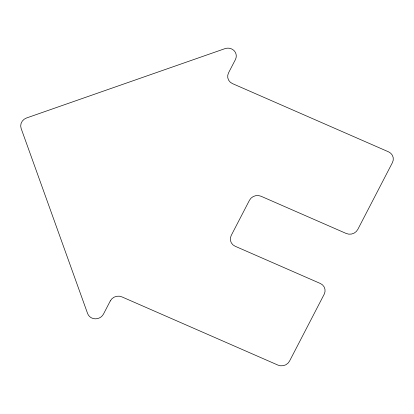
<?xml version="1.0" encoding="UTF-8"?>
<svg xmlns="http://www.w3.org/2000/svg" width="414" height="414" viewBox="0 0 414 414"><rect width="100%" height="100%" fill="white"/><g stroke="black" fill="none" stroke-linecap="round" stroke-linejoin="round"><path stroke-width="0.62" d="M110.31 300.906L103.495 314.06A8.658 8.099 -15.8 0 1 95.179 318.827A8.658 8.099 -15.8 0 1 87.608 313.543L21.135 128.454A8.658 8.099 -15.8 0 1 26.568 117.969L224.926 48.655A8.658 8.099 -15.8 0 1 234.164 50.725A8.658 8.099 -15.8 0 1 235.38 59.657L228.559 72.812A8.658 8.099 -15.8 0 0 232.43 83.592L388.555 151.845A8.658 8.099 -15.8 0 1 392.425 162.63L357.789 229.449A8.658 8.099 -15.8 0 1 346.228 233.486L261.017 196.236A8.658 8.099 -15.8 0 0 249.461 200.272L231.229 235.442A8.658 8.099 -15.8 0 0 235.105 246.226L320.317 283.476A8.658 8.099 -15.8 0 1 324.188 294.261L289.552 361.08A8.658 8.099 -15.8 0 1 277.991 365.117L121.871 296.869A8.658 8.099 -15.8 0 0 110.31 300.906"/></g></svg>
